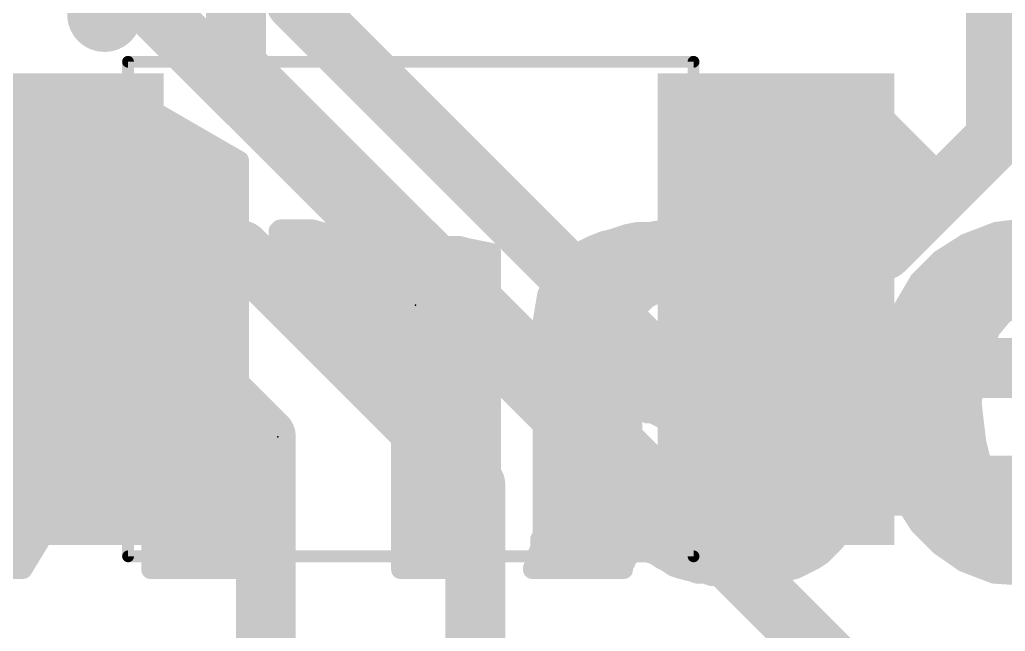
# Model space of a CAD drawing. Extents: x -25 to 82, y -13 to 16.
# Drawn here: x 8.48 to 12.663, y 4.966 to 7.563 of the extents above; entities that cross this region are included whole.
import ezdxf

# ---------------------------------------------------------------- set-up
doc = ezdxf.new("R2010")
doc.units = 0
for name, color, linetype in [('1', 12, 'CONTINUOUS'), ('16', 53, 'CONTINUOUS'), ('21', 41, 'CONTINUOUS'), ('22', 40, 'CONTINUOUS'), ('23', 53, 'CONTINUOUS'), ('24', 53, 'CONTINUOUS'), ('29', 253, 'CONTINUOUS'), ('31', 253, 'CONTINUOUS'), ('51', 53, 'CONTINUOUS')]:
    doc.layers.add(name, color=color, linetype=linetype)

# ---------------------------------------------------------------- blocks, each defined once
blk = doc.blocks.new('RECT')
blk.add_solid([(-0.5, -0.5), (0.5, -0.5), (-0.5, 0.5), (0.5, 0.5)])

msp = doc.modelspace()

# ---------------------------------------------------------------- linework, layer by layer
at = {"layer": '1', "const_width": 0.254}
for points in [[(9.652, 7.6394), (9.652, 8.548)], [(12.6238, 8.548), (12.6238, 7.0612)], [(11.0754, 5.584), (8.9662, 7.6932)], [(11.2074, 6.084), (9.652, 7.6394)], [(11.69, 7.084), (12.093, 7.084)], [(12.093, 7.084), (12.3698, 6.8072)], [(12.6238, 7.0612), (12.3698, 6.8072)], [(12.3698, 6.8072), (12.1466, 6.584)], [(8.59, 6.584), (9.418, 6.584)], [(9.418, 6.584), (10.414, 5.588)], [(12.1466, 6.584), (11.69, 6.584)], [(8.59, 6.084), (7.7336, 6.084)], [(8.59, 6.084), (9.2322, 6.084)], [(9.2322, 6.084), (9.525, 5.7912)], [(11.69, 6.084), (11.2074, 6.084)], [(11.69, 6.084), (14.974, 6.084)], [(9.525, 5.7912), (9.525, 4.7752)], [(7.874, 5.584), (8.59, 5.584)], [(10.414, 5.588), (10.414, 2.667)], [(11.69, 5.584), (11.0754, 5.584)], [(11.69, 5.584), (17.014, 5.584)]]:
    msp.add_lwpolyline(points, dxfattribs=at)
at = {"layer": '1', "const_width": 0.127}
for points in [[(9.6969, 7.6843, 1), (9.6071, 7.5945)], [(9.5885, 7.6394, 1), (9.7155, 7.6394)], [(11.69, 7.1475, 1), (11.69, 7.0205)], [(12.1379, 7.1289, 1), (12.0481, 7.0391)], [(12.093, 7.0205, 1), (12.093, 7.1475)], [(12.6687, 7.0163, 1), (12.5789, 7.1061)], [(12.5603, 7.0612, 1), (12.6873, 7.0612)], [(12.3249, 6.8521, 1), (12.4147, 6.7623)], [(12.4147, 6.7623, 1), (12.3249, 6.8521)], [(12.3249, 6.7623, 1), (12.4147, 6.8521)], [(8.59, 6.6475, 1), (8.59, 6.5205)], [(9.4629, 6.6289, 1), (9.3731, 6.5391)], [(9.418, 6.5205, 1), (9.418, 6.6475)], [(11.69, 6.6475, 1), (11.69, 6.5205)], [(12.1466, 6.5205, 1), (12.1466, 6.6475)], [(12.1017, 6.6289, 1), (12.1915, 6.5391)], [(8.59, 6.1475, 1), (8.59, 6.0205)], [(8.59, 6.0205, 1), (8.59, 6.1475)], [(9.2771, 6.1289, 1), (9.1873, 6.0391)], [(9.2322, 6.0205, 1), (9.2322, 6.1475)], [(11.2074, 6.1475, 1), (11.2074, 6.0205)], [(11.1625, 6.0391, 1), (11.2523, 6.1289)], [(11.69, 6.1475, 1), (11.69, 6.0205)], [(11.69, 6.0205, 1), (11.69, 6.1475)], [(9.5885, 5.7912, 1), (9.4615, 5.7912)], [(9.4801, 5.7463, 1), (9.5699, 5.8361)], [(8.59, 5.5205, 1), (8.59, 5.6475)], [(10.4775, 5.588, 1), (10.3505, 5.588)], [(10.3691, 5.5431, 1), (10.4589, 5.6329)], [(11.0754, 5.6475, 1), (11.0754, 5.5205)], [(11.0305, 5.5391, 1), (11.1203, 5.6289)], [(11.69, 5.6475, 1), (11.69, 5.5205)], [(11.69, 5.5205, 1), (11.69, 5.6475)]]:
    msp.add_lwpolyline(points, format="xyb", dxfattribs=at)
at = {"layer": '16', "const_width": 0.254}
for points in [[(9.398, 7.366), (9.398, 9.779)], [(12.9794, 3.7846), (9.398, 7.366)]]:
    msp.add_lwpolyline(points, dxfattribs=at)
at = {"layer": '16', "const_width": 0.127}
for points in [[(9.4429, 7.4109, 1), (9.3531, 7.3211)], [(9.3345, 7.366, 1), (9.4615, 7.366)]]:
    msp.add_lwpolyline(points, format="xyb", dxfattribs=at)
at = {"layer": '21', "const_width": 0.1581}
msp.add_lwpolyline([(8.84, 7.5049, 1), (8.84, 7.6631, 1), (8.84, 7.5049)], format="xyb", dxfattribs=at)
at = {"layer": '22', "const_width": 0.0762}
for points in [[(9.4148, 6.9662), (9.0348, 7.1862)], [(9.0348, 7.1862), (9.0348, 6.1362)], [(9.0348, 7.1628), (9.0752, 7.1628)], [(9.0348, 7.0866), (9.2068, 7.0866)], [(9.0348, 7.0104), (9.3385, 7.0104)], [(9.4148, 5.2262), (9.4148, 6.9662)], [(9.0348, 6.9342), (9.4148, 6.9342)], [(9.0348, 6.858), (9.4148, 6.858)], [(9.0348, 6.7818), (9.4148, 6.7818)], [(9.0348, 6.7056), (9.4148, 6.7056)], [(9.5848, 6.6762), (9.5748, 6.6662)], [(9.5748, 6.6662), (9.5748, 6.3062)], [(9.7248, 6.6762), (9.5848, 6.6762)], [(9.8648, 6.6362), (9.7248, 6.6762)], [(11.0548, 6.6562), (10.9948, 6.6362)], [(11.1048, 6.6662), (11.0548, 6.6562)], [(11.1548, 6.6662), (11.1048, 6.6662)], [(11.2148, 6.6762), (11.1548, 6.6662)], [(11.4348, 6.6762), (11.2148, 6.6762)], [(11.6148, 6.6462), (11.4348, 6.6762)], [(12.6248, 6.6662), (12.4948, 6.6162)], [(12.7848, 6.6862), (12.6248, 6.6662)], [(8.5448, 6.6462), (8.0848, 6.6462)], [(8.0848, 6.6462), (8.6148, 6.1262)], [(8.1019, 6.6294), (8.5609, 6.6294)], [(9.0348, 6.1362), (8.5448, 6.6462)], [(9.0348, 6.6294), (9.4148, 6.6294)], [(9.5748, 6.6294), (9.875, 6.6294)], [(9.9848, 6.5562), (9.8648, 6.6362)], [(10.1548, 6.6362), (10.1148, 6.6462)], [(10.1148, 6.6462), (10.1148, 6.3762)], [(10.1148, 6.6294), (10.1888, 6.6294)], [(10.2048, 6.6262), (10.1548, 6.6362)], [(10.2448, 6.6162), (10.2048, 6.6262)], [(10.2948, 6.6062), (10.2448, 6.6162)], [(10.9548, 6.6262), (10.9048, 6.6062)], [(10.9948, 6.6362), (10.9548, 6.6262)], [(10.9676, 6.6294), (11.6568, 6.6294)], [(11.7148, 6.6062), (11.6148, 6.6462)], [(12.4948, 6.6162), (12.3848, 6.5462)], [(12.5291, 6.6294), (13.0184, 6.6294)], [(10.3448, 6.6062), (10.2948, 6.6062)], [(10.3848, 6.5962), (10.3448, 6.6062)], [(10.4848, 6.5762), (10.3848, 6.5962)], [(10.4848, 5.2262), (10.4848, 6.5762)], [(10.8648, 6.5862), (10.8248, 6.5562)], [(10.9048, 6.6062), (10.8648, 6.5862)], [(11.7648, 6.5762), (11.7148, 6.6062)], [(11.8448, 6.5162), (11.7648, 6.5762)], [(8.1796, 6.5532), (8.6342, 6.5532)], [(9.0348, 6.5532), (9.4148, 6.5532)], [(9.5748, 6.5532), (9.9878, 6.5532)], [(10.0348, 6.5062), (9.9848, 6.5562)], [(10.1148, 6.5532), (10.4848, 6.5532)], [(10.8248, 6.5562), (10.7548, 6.4862)], [(10.8218, 6.5532), (11.7955, 6.5532)], [(12.3848, 6.5462), (12.2948, 6.4562)], [(12.3958, 6.5532), (13.1352, 6.5532)], [(10.0748, 6.4462), (10.0348, 6.5062)], [(11.8848, 6.4762), (11.8448, 6.5162)], [(8.2573, 6.477), (8.7074, 6.477)], [(9.0348, 6.477), (9.4148, 6.477)], [(9.5748, 6.477), (10.0543, 6.477)], [(10.1048, 6.3762), (10.0748, 6.4462)], [(10.1148, 6.477), (10.4848, 6.477)], [(10.7548, 6.4862), (10.7348, 6.4362)], [(10.7511, 6.477), (11.884, 6.477)], [(11.9148, 6.4362), (11.8848, 6.4762)], [(12.2948, 6.4562), (12.2248, 6.3362)], [(12.3156, 6.477), (13.1962, 6.477)], [(10.7348, 6.4362), (10.7148, 6.3962)], [(11.1448, 6.3762), (11.2048, 6.4062)], [(11.2048, 6.4062), (11.2248, 6.4062)], [(11.2248, 6.4062), (11.2448, 6.4162)], [(11.2448, 6.4162), (11.3148, 6.4162)], [(11.3148, 6.4162), (11.3348, 6.4262)], [(11.3348, 6.4262), (11.3648, 6.4162)], [(11.3648, 6.4162), (11.4148, 6.4162)], [(11.4148, 6.4162), (11.4448, 6.4062)], [(11.4448, 6.4062), (11.4648, 6.4062)], [(11.4648, 6.4062), (11.5048, 6.3862)], [(11.9448, 6.3862), (11.9148, 6.4362)], [(8.3349, 6.4008), (8.7806, 6.4008)], [(9.0348, 6.4008), (9.4148, 6.4008)], [(9.5748, 6.4008), (10.0943, 6.4008)], [(10.1148, 6.3762), (10.1048, 6.3762)], [(10.1148, 6.4008), (10.4848, 6.4008)], [(10.7148, 6.3962), (10.6948, 6.2762)], [(10.7171, 6.4008), (11.194, 6.4008)], [(11.1148, 6.3462), (11.1448, 6.3762)], [(11.4756, 6.4008), (11.936, 6.4008)], [(11.5048, 6.3862), (11.5648, 6.3262)], [(11.9648, 6.3262), (11.9448, 6.3862)], [(12.2625, 6.4008), (13.5748, 6.4008)], [(8.4126, 6.3246), (8.8538, 6.3246)], [(9.0348, 6.3246), (9.4148, 6.3246)], [(9.5748, 6.3246), (10.4848, 6.3246)], [(10.7029, 6.3246), (11.104, 6.3246)], [(11.0948, 6.3062), (11.1148, 6.3462)], [(11.5648, 6.3262), (11.5848, 6.2862)], [(11.5656, 6.3246), (11.9651, 6.3246)], [(11.9748, 6.2762), (11.9648, 6.3262)], [(12.2248, 6.3362), (12.1748, 6.2062)], [(12.2203, 6.3246), (12.6824, 6.3246)], [(12.6548, 6.3062), (12.7148, 6.3462)], [(9.5748, 6.3062), (9.5848, 6.3062)], [(9.5848, 6.3062), (9.6048, 6.3162)], [(9.6048, 6.3162), (9.7148, 6.3162)], [(9.7148, 6.3162), (9.8148, 6.3062)], [(9.8148, 6.3062), (9.8948, 6.2862)], [(9.8948, 6.2862), (9.9548, 6.2462)], [(11.0848, 6.2562), (11.0948, 6.2862)], [(11.0948, 6.2862), (11.0948, 6.3062)], [(11.5848, 6.2862), (11.5848, 6.2562)], [(12.6048, 6.2462), (12.6548, 6.3062)], [(8.4902, 6.2484), (8.927, 6.2484)], [(9.0348, 6.2484), (9.4148, 6.2484)], [(9.9515, 6.2484), (10.4848, 6.2484)], [(9.9548, 6.2462), (10.0148, 6.1862)], [(10.6948, 6.2762), (10.6948, 5.3762)], [(10.6948, 6.2484), (11.0848, 6.2484)], [(11.0848, 6.2262), (11.0848, 6.2562)], [(11.5848, 6.2562), (11.5948, 6.2362)], [(11.5887, 6.2484), (11.9788, 6.2484)], [(11.9848, 6.2062), (11.9748, 6.2762)], [(12.191, 6.2484), (12.6066, 6.2484)], [(12.5748, 6.1762), (12.6048, 6.2462)], [(11.0948, 6.1762), (11.0848, 6.2262)], [(11.5948, 6.2362), (11.5948, 6.2062)], [(11.5948, 6.2062), (11.9848, 6.2062)], [(12.1748, 6.2062), (12.1448, 6.0662)], [(8.5679, 6.1722), (9.0002, 6.1722)], [(9.0348, 6.1722), (9.4148, 6.1722)], [(10.0148, 6.1862), (10.0748, 6.0462)], [(10.0208, 6.1722), (10.4848, 6.1722)], [(10.6948, 6.1722), (11.0978, 6.1722)], [(11.1248, 6.1362), (11.0948, 6.1762)], [(12.1675, 6.1722), (12.5733, 6.1722)], [(12.5448, 6.0962), (12.5748, 6.1762)], [(8.6148, 6.1262), (8.0248, 5.2262)], [(11.1648, 6.1062), (11.1248, 6.1362)], [(8.595, 6.096), (9.4148, 6.096)], [(10.0535, 6.096), (10.4848, 6.096)], [(10.6948, 6.096), (11.1954, 6.096)], [(11.2248, 6.0862), (11.1648, 6.1062)], [(11.2948, 6.0762), (11.2248, 6.0862)], [(11.2948, 6.0762), (11.2548, 5.8662)], [(11.2548, 5.8662), (11.2948, 6.0762)], [(11.3748, 6.0662), (11.2948, 6.0762)], [(12.1512, 6.096), (12.5448, 6.096)], [(12.5248, 5.9362), (12.5448, 6.0962)], [(10.0748, 6.0462), (10.0948, 5.9562)], [(11.4648, 6.0562), (11.3748, 6.0662)], [(11.5548, 6.0362), (11.4648, 6.0562)], [(11.4748, 5.8262), (11.5548, 6.0362)], [(11.5548, 6.0362), (11.4748, 5.8262)], [(11.6348, 6.0262), (11.5548, 6.0362)], [(12.1448, 6.0662), (12.1448, 5.9262)], [(8.545, 6.0198), (9.4148, 6.0198)], [(10.0807, 6.0198), (10.4848, 6.0198)], [(10.6948, 6.0198), (11.2841, 6.0198)], [(11.2841, 6.0198), (11.5486, 6.0198)], [(11.5486, 6.0198), (11.6636, 6.0198)], [(11.7248, 6.0062), (11.6348, 6.0262)], [(11.8048, 5.9762), (11.7248, 6.0062)], [(12.1448, 6.0198), (12.5353, 6.0198)], [(8.4951, 5.9436), (9.4148, 5.9436)], [(10.0948, 5.9562), (10.0948, 5.2262)], [(10.0948, 5.9436), (10.4848, 5.9436)], [(10.6948, 5.9436), (11.2695, 5.9436)], [(11.2695, 5.9436), (11.5195, 5.9436)], [(11.5195, 5.9436), (11.8619, 5.9436)], [(11.8748, 5.9362), (11.8048, 5.9762)], [(12.1448, 5.9436), (12.5257, 5.9436)], [(11.0848, 5.7362), (11.0848, 5.9262)], [(11.0848, 5.9262), (11.1048, 5.9162)], [(11.1048, 5.9162), (11.1148, 5.9062)], [(11.1148, 5.9062), (11.1348, 5.8962)], [(11.9348, 5.8762), (11.8748, 5.9362)], [(12.5248, 5.9362), (12.1448, 5.9262)], [(12.1448, 5.9262), (12.5248, 5.9362)], [(12.1448, 5.9262), (12.1548, 5.7862)], [(12.5348, 5.8462), (12.5248, 5.9362)], [(8.4451, 5.8674), (9.4148, 5.8674)], [(8.4948, 5.2262), (8.8848, 5.8662)], [(8.8848, 5.8662), (9.0348, 5.7162)], [(10.0948, 5.8674), (10.4848, 5.8674)], [(10.6948, 5.8674), (11.0848, 5.8674)], [(11.1348, 5.8962), (11.1448, 5.8862)], [(11.1448, 5.8862), (11.1648, 5.8862)], [(11.1648, 5.8862), (11.2048, 5.8662)], [(11.2024, 5.8674), (11.255, 5.8674)], [(11.2048, 5.8662), (11.2548, 5.8662)], [(11.2548, 5.8662), (11.2748, 5.8562)], [(11.255, 5.8674), (11.4905, 5.8674)], [(11.4905, 5.8674), (11.9411, 5.8674)], [(11.9848, 5.8062), (11.9348, 5.8762)], [(12.149, 5.8674), (12.5324, 5.8674)], [(11.2748, 5.8562), (11.3148, 5.8562)], [(11.3148, 5.8562), (11.3448, 5.8462)], [(11.3448, 5.8462), (11.3848, 5.8462)], [(11.3848, 5.8462), (11.4148, 5.8362)], [(11.4148, 5.8362), (11.4348, 5.8362)], [(11.4348, 5.8362), (11.4548, 5.8262)], [(11.4548, 5.8262), (11.4748, 5.8262)], [(11.4748, 5.8262), (11.5748, 5.7762)], [(12.5448, 5.7662), (12.5348, 5.8462)], [(8.3952, 5.7912), (8.8391, 5.7912)], [(8.9598, 5.7912), (9.4148, 5.7912)], [(10.0948, 5.7912), (10.4848, 5.7912)], [(10.6948, 5.7912), (11.0848, 5.7912)], [(11.5448, 5.7912), (11.9898, 5.7912)], [(11.5748, 5.7762), (11.6148, 5.7362)], [(12.0148, 5.7162), (11.9848, 5.8062)], [(12.1544, 5.7912), (12.5417, 5.7912)], [(12.1548, 5.7862), (12.1748, 5.6462)], [(11.0948, 5.7162), (11.0848, 5.7362)], [(11.6148, 5.7362), (11.6348, 5.6962)], [(12.5648, 5.6862), (12.5448, 5.7662)], [(8.3452, 5.715), (8.7927, 5.715)], [(9.0348, 5.7162), (9.0348, 5.2262)], [(9.0348, 5.715), (9.4148, 5.715)], [(10.0948, 5.715), (10.4848, 5.715)], [(10.6948, 5.715), (11.0948, 5.715)], [(11.0948, 5.6862), (11.0948, 5.7162)], [(11.6254, 5.715), (12.0149, 5.715)], [(11.6348, 5.6962), (11.6348, 5.6562)], [(12.0248, 5.6062), (12.0148, 5.7162)], [(12.165, 5.715), (12.5576, 5.715)], [(11.1048, 5.6662), (11.0948, 5.6862)], [(11.1048, 5.6362), (11.1048, 5.6662)], [(11.6348, 5.6562), (11.6448, 5.6262)], [(12.2248, 5.5262), (12.5648, 5.6862)], [(12.5648, 5.6862), (12.2248, 5.5262)], [(12.6448, 5.5662), (12.5648, 5.6862)], [(8.2953, 5.6388), (8.7462, 5.6388)], [(9.0348, 5.6388), (9.4148, 5.6388)], [(10.0948, 5.6388), (10.4848, 5.6388)], [(10.6948, 5.6388), (11.1048, 5.6388)], [(11.1148, 5.6062), (11.1048, 5.6362)], [(11.6448, 5.6262), (11.6348, 5.6062)], [(11.6406, 5.6388), (12.0218, 5.6388)], [(12.1748, 5.6462), (12.2248, 5.5262)], [(12.1779, 5.6388), (12.4641, 5.6388)], [(12.4641, 5.6388), (12.5964, 5.6388)], [(11.1348, 5.5862), (11.1148, 5.6062)], [(11.1448, 5.5562), (11.1348, 5.5862)], [(11.6348, 5.5862), (11.6248, 5.5562)], [(11.6348, 5.6062), (11.6348, 5.5862)], [(12.0248, 5.5562), (12.0248, 5.6062)], [(8.2453, 5.5626), (8.6998, 5.5626)], [(9.0348, 5.5626), (9.4148, 5.5626)], [(10.0948, 5.5626), (10.4848, 5.5626)], [(10.6948, 5.5626), (11.1427, 5.5626)], [(11.1948, 5.5062), (11.1448, 5.5562)], [(11.6148, 5.5262), (11.5848, 5.4962)], [(11.6248, 5.5462), (11.6148, 5.5262)], [(11.6248, 5.5562), (11.6248, 5.5462)], [(11.6269, 5.5626), (12.0248, 5.5626)], [(12.0148, 5.5062), (12.0248, 5.5562)], [(12.2096, 5.5626), (12.3022, 5.5626)], [(12.2248, 5.5262), (12.2948, 5.4162)], [(12.3022, 5.5626), (12.6502, 5.5626)], [(12.7048, 5.5262), (12.6448, 5.5662)], [(8.1954, 5.4864), (8.6534, 5.4864)], [(9.0348, 5.4864), (9.4148, 5.4864)], [(10.0948, 5.4864), (10.4848, 5.4864)], [(10.6948, 5.4864), (11.2245, 5.4864)], [(11.2248, 5.4862), (11.1948, 5.5062)], [(11.3448, 5.4562), (11.2248, 5.4862)], [(11.5648, 5.4862), (11.5548, 5.4762)], [(11.5848, 5.4962), (11.5648, 5.4862)], [(11.5652, 5.4864), (12.0099, 5.4864)], [(11.9948, 5.4262), (12.0148, 5.5062)], [(12.2501, 5.4864), (12.863, 5.4864)], [(11.4948, 5.4562), (11.3448, 5.4562)], [(11.5148, 5.4662), (11.4948, 5.4562)], [(11.5348, 5.4662), (11.5148, 5.4662)], [(11.5548, 5.4762), (11.5348, 5.4662)], [(8.1454, 5.4102), (8.6069, 5.4102)], [(9.0348, 5.4102), (9.4148, 5.4102)], [(10.0948, 5.4102), (10.4848, 5.4102)], [(10.6948, 5.4102), (11.9868, 5.4102)], [(11.9748, 5.3862), (11.9948, 5.4262)], [(12.2948, 5.4162), (12.3848, 5.3262)], [(12.3008, 5.4102), (13.5748, 5.4102)], [(10.6948, 5.3762), (10.6848, 5.3562)], [(11.0748, 5.3462), (11.0748, 5.3662)], [(11.0748, 5.3662), (11.0948, 5.3462)], [(11.9448, 5.3462), (11.9748, 5.3862)], [(8.0955, 5.334), (8.5605, 5.334)], [(9.0348, 5.334), (9.4148, 5.334)], [(10.0948, 5.334), (10.4848, 5.334)], [(10.6848, 5.3162), (10.6748, 5.2962)], [(10.6848, 5.3562), (10.6848, 5.3162)], [(10.6848, 5.334), (11.0648, 5.334)], [(11.0648, 5.3362), (11.0748, 5.3462)], [(11.0648, 5.2762), (11.0648, 5.3362)], [(11.0948, 5.3462), (11.1148, 5.3162)], [(11.1029, 5.334), (11.9326, 5.334)], [(11.1148, 5.3162), (11.1448, 5.2962)], [(11.8848, 5.2862), (11.9448, 5.3462)], [(12.377, 5.334), (13.1226, 5.334)], [(12.3848, 5.3262), (12.4848, 5.2562)], [(10.6748, 5.2862), (10.6648, 5.2662)], [(10.6748, 5.2962), (10.6748, 5.2862)], [(11.0548, 5.2662), (11.0648, 5.2762)], [(11.1448, 5.2962), (11.1748, 5.2862)], [(11.1748, 5.2862), (11.2048, 5.2662)], [(11.8548, 5.2662), (11.8848, 5.2862)], [(8.0455, 5.2578), (8.5141, 5.2578)], [(9.0348, 5.2578), (9.4148, 5.2578)], [(10.0948, 5.2578), (10.4848, 5.2578)], [(10.6648, 5.2562), (10.6548, 5.2362)], [(10.6548, 5.2362), (10.6548, 5.2262)], [(10.6648, 5.2662), (10.6648, 5.2562)], [(10.6648, 5.2578), (11.0548, 5.2578)], [(11.0448, 5.2462), (11.0548, 5.2562)], [(11.0448, 5.2262), (11.0448, 5.2462)], [(11.0548, 5.2562), (11.0548, 5.2662)], [(11.2048, 5.2662), (11.2248, 5.2562)], [(11.2216, 5.2578), (11.838, 5.2578)], [(11.2248, 5.2562), (11.2548, 5.2362)], [(11.2548, 5.2362), (11.2848, 5.2262)], [(11.7748, 5.2262), (11.8548, 5.2662)], [(12.4825, 5.2578), (13.0241, 5.2578)], [(12.4848, 5.2562), (12.6148, 5.2062)], [(8.0248, 5.2262), (8.4948, 5.2262)], [(9.0348, 5.2262), (9.4148, 5.2262)], [(10.0948, 5.2262), (10.4848, 5.2262)], [(10.6548, 5.2262), (11.0448, 5.2262)], [(11.2848, 5.2262), (11.3248, 5.2162)], [(11.3248, 5.2162), (11.3548, 5.2062)], [(11.3548, 5.2062), (11.3848, 5.2062)], [(11.3848, 5.2062), (11.4148, 5.1962)], [(11.4148, 5.1962), (11.4848, 5.1962)], [(11.4848, 5.1962), (11.5148, 5.1862)], [(11.5948, 5.1862), (11.6448, 5.1962)], [(11.6448, 5.1962), (11.6948, 5.1962)], [(11.6948, 5.1962), (11.7348, 5.2162)], [(11.7348, 5.2162), (11.7748, 5.2262)], [(12.6148, 5.2062), (12.7648, 5.1962)], [(11.5148, 5.1862), (11.5948, 5.1862)]]:
    msp.add_lwpolyline(points, dxfattribs=at)
at = {"layer": '22', "const_width": 0.0381}
for points in [[(9.0443, 7.2027, 1), (9.0253, 7.1697)], [(9.0348, 7.1819, 1), (9.0348, 7.1438)], [(9.0539, 7.1862, 1), (9.0158, 7.1862)], [(9.0752, 7.1438, 1), (9.0752, 7.1819)], [(9.0348, 7.1057, 1), (9.0348, 7.0676)], [(9.2068, 7.0676, 1), (9.2068, 7.1057)], [(9.0348, 7.0295, 1), (9.0348, 6.9914)], [(9.3385, 6.9914, 1), (9.3385, 7.0295)], [(9.4338, 6.9662, 1), (9.3957, 6.9662)], [(9.4053, 6.9497, 1), (9.4243, 6.9827)], [(9.0348, 6.9533, 1), (9.0348, 6.9152)], [(9.4148, 6.9152, 1), (9.4148, 6.9533)], [(9.0348, 6.8771, 1), (9.0348, 6.839)], [(9.4148, 6.839, 1), (9.4148, 6.8771)], [(9.0348, 6.8009, 1), (9.0348, 6.7628)], [(9.4148, 6.7628, 1), (9.4148, 6.8009)], [(9.0348, 6.7247, 1), (9.0348, 6.6866)], [(9.4148, 6.6866, 1), (9.4148, 6.7247)], [(9.5938, 6.6662, 1), (9.5557, 6.6662)], [(9.5613, 6.6797, 1), (9.5883, 6.6527)], [(9.5848, 6.6953, 1), (9.5848, 6.6572)], [(9.5983, 6.6627, 1), (9.5713, 6.6897)], [(9.73, 6.6945, 1), (9.7196, 6.6579)], [(9.7248, 6.6572, 1), (9.7248, 6.6953)], [(11.0511, 6.6749, 1), (11.0585, 6.6375)], [(11.0608, 6.6381, 1), (11.0488, 6.6743)], [(11.1048, 6.6852, 1), (11.1048, 6.6471)], [(11.1085, 6.6475, 1), (11.1011, 6.6849)], [(11.1517, 6.685, 1), (11.1579, 6.6474)], [(11.1548, 6.6471, 1), (11.1548, 6.6852)], [(11.2148, 6.6953, 1), (11.2148, 6.6572)], [(11.2179, 6.6574, 1), (11.2117, 6.695)], [(11.4379, 6.695, 1), (11.4317, 6.6574)], [(11.4348, 6.6572, 1), (11.4348, 6.6953)], [(12.6224, 6.6851, 1), (12.6272, 6.6473)], [(12.6316, 6.6484, 1), (12.618, 6.684)], [(8.5585, 6.6594, 1), (8.5311, 6.633)], [(8.5448, 6.6272, 1), (8.5448, 6.6653)], [(8.5609, 6.6104, 1), (8.5609, 6.6485)], [(9.0348, 6.6485, 1), (9.0348, 6.6104)], [(9.4148, 6.6104, 1), (9.4148, 6.6485)], [(9.5748, 6.6485, 1), (9.5748, 6.6104)], [(9.8754, 6.6521, 1), (9.8542, 6.6203)], [(9.8596, 6.6179, 1), (9.87, 6.6545)], [(9.875, 6.6104, 1), (9.875, 6.6485)], [(10.1194, 6.6647, 1), (10.1102, 6.6277)], [(10.1148, 6.6485, 1), (10.1148, 6.6104)], [(10.1339, 6.6462, 1), (10.0958, 6.6462)], [(10.1585, 6.6549, 1), (10.1511, 6.6175)], [(10.1502, 6.6177, 1), (10.1594, 6.6547)], [(10.2094, 6.6447, 1), (10.2002, 6.6077)], [(10.1888, 6.6104, 1), (10.1888, 6.6485)], [(10.2011, 6.6075, 1), (10.2085, 6.6449)], [(10.2485, 6.6349, 1), (10.2411, 6.5975)], [(10.2402, 6.5977, 1), (10.2494, 6.6347)], [(10.9502, 6.6447, 1), (10.9594, 6.6077)], [(10.9619, 6.6085, 1), (10.9477, 6.6439)], [(10.9676, 6.6485, 1), (10.9676, 6.6104)], [(10.9888, 6.6543, 1), (11.0008, 6.6181)], [(10.9994, 6.6177, 1), (10.9902, 6.6547)], [(11.6219, 6.6639, 1), (11.6077, 6.6285)], [(11.6117, 6.6274, 1), (11.6179, 6.665)], [(11.6568, 6.6104, 1), (11.6568, 6.6485)], [(12.488, 6.634, 1), (12.5016, 6.5984)], [(12.505, 6.6001, 1), (12.4846, 6.6323)], [(12.5291, 6.6485, 1), (12.5291, 6.6104)], [(10.2948, 6.6253, 1), (10.2948, 6.5872)], [(10.2911, 6.5875, 1), (10.2985, 6.6249)], [(10.3494, 6.6247, 1), (10.3402, 6.5877)], [(10.3448, 6.5872, 1), (10.3448, 6.6253)], [(10.3885, 6.6149, 1), (10.3811, 6.5775)], [(10.3802, 6.5777, 1), (10.3894, 6.6147)], [(10.5038, 6.5762, 1), (10.4657, 6.5762)], [(10.4811, 6.5575, 1), (10.4885, 6.5949)], [(10.8563, 6.6032, 1), (10.8733, 6.5692)], [(10.8762, 6.571, 1), (10.8534, 6.6014)], [(10.8977, 6.6239, 1), (10.9119, 6.5885)], [(10.9133, 6.5892, 1), (10.8963, 6.6232)], [(11.7246, 6.6225, 1), (11.705, 6.5899)], [(11.7077, 6.5885, 1), (11.7219, 6.6239)], [(11.7762, 6.5914, 1), (11.7534, 6.561)], [(11.755, 6.5599, 1), (11.7746, 6.5925)], [(8.6342, 6.5342, 1), (8.6342, 6.5723)], [(9.0348, 6.5723, 1), (9.0348, 6.5342)], [(9.4148, 6.5342, 1), (9.4148, 6.5723)], [(9.5748, 6.5723, 1), (9.5748, 6.5342)], [(9.9983, 6.5697, 1), (9.9713, 6.5427)], [(9.9742, 6.5403, 1), (9.9954, 6.5721)], [(9.9878, 6.5342, 1), (9.9878, 6.5723)], [(10.1148, 6.5723, 1), (10.1148, 6.5342)], [(10.4848, 6.5342, 1), (10.4848, 6.5723)], [(10.8218, 6.5723, 1), (10.8218, 6.5342)], [(10.8134, 6.5714, 1), (10.8362, 6.541)], [(10.8383, 6.5427, 1), (10.8113, 6.5697)], [(11.7955, 6.5342, 1), (11.7955, 6.5723)], [(12.3746, 6.5623, 1), (12.395, 6.5301)], [(12.3983, 6.5327, 1), (12.3713, 6.5597)], [(12.3958, 6.5723, 1), (12.3958, 6.5342)], [(10.0507, 6.5168, 1), (10.0189, 6.4956)], [(10.0213, 6.4927, 1), (10.0483, 6.5197)], [(11.8583, 6.5297, 1), (11.8313, 6.5027)], [(11.8334, 6.501, 1), (11.8562, 6.5314)], [(8.7074, 6.458, 1), (8.7074, 6.4961)], [(9.0348, 6.4961, 1), (9.0348, 6.458)], [(9.4148, 6.458, 1), (9.4148, 6.4961)], [(9.5748, 6.4961, 1), (9.5748, 6.458)], [(10.0543, 6.458, 1), (10.0543, 6.4961)], [(10.0923, 6.4537, 1), (10.0573, 6.4387)], [(10.1148, 6.4961, 1), (10.1148, 6.458)], [(10.4848, 6.458, 1), (10.4848, 6.4961)], [(10.7511, 6.4961, 1), (10.7511, 6.458)], [(10.7413, 6.4997, 1), (10.7683, 6.4727)], [(10.7725, 6.4791, 1), (10.7371, 6.4933)], [(11.9, 6.4876, 1), (11.8696, 6.4648)], [(11.8713, 6.4627, 1), (11.8983, 6.4897)], [(11.884, 6.458, 1), (11.884, 6.4961)], [(12.2813, 6.4697, 1), (12.3083, 6.4427)], [(12.3113, 6.4466, 1), (12.2783, 6.4658)], [(12.3156, 6.4961, 1), (12.3156, 6.458)], [(10.0589, 6.4356, 1), (10.0907, 6.4568)], [(10.7171, 6.4433, 1), (10.7525, 6.4291)], [(10.7518, 6.4277, 1), (10.7178, 6.4447)], [(11.2048, 6.4253, 1), (11.2048, 6.3872)], [(11.2133, 6.3892, 1), (11.1963, 6.4232)], [(11.2163, 6.4232, 1), (11.2333, 6.3892)], [(11.2248, 6.3872, 1), (11.2248, 6.4253)], [(11.2448, 6.4352, 1), (11.2448, 6.3971)], [(11.2533, 6.3992, 1), (11.2363, 6.4332)], [(11.3063, 6.4332, 1), (11.3233, 6.3992)], [(11.3148, 6.3971, 1), (11.3148, 6.4352)], [(11.3408, 6.4443, 1), (11.3288, 6.4081)], [(11.3433, 6.4092, 1), (11.3263, 6.4432)], [(11.3648, 6.4352, 1), (11.3648, 6.3971)], [(11.3588, 6.3981, 1), (11.3708, 6.4343)], [(11.4208, 6.4343, 1), (11.4088, 6.3981)], [(11.4148, 6.3971, 1), (11.4148, 6.4352)], [(11.4448, 6.4253, 1), (11.4448, 6.3872)], [(11.4388, 6.3881, 1), (11.4508, 6.4243)], [(11.4733, 6.4232, 1), (11.4563, 6.3892)], [(11.4648, 6.3872, 1), (11.4648, 6.4253)], [(11.9311, 6.446, 1), (11.8985, 6.4264)], [(11.8996, 6.4248, 1), (11.93, 6.4476)], [(8.7806, 6.3818, 1), (8.7806, 6.4199)], [(9.0348, 6.4199, 1), (9.0348, 6.3818)], [(9.4148, 6.3818, 1), (9.4148, 6.4199)], [(9.5748, 6.4199, 1), (9.5748, 6.3818)], [(10.1048, 6.3952, 1), (10.1048, 6.3571)], [(10.0873, 6.3687, 1), (10.1223, 6.3837)], [(10.0943, 6.3818, 1), (10.0943, 6.4199)], [(10.1148, 6.4199, 1), (10.1148, 6.3818)], [(10.1148, 6.3571, 1), (10.1148, 6.3952)], [(10.4848, 6.3818, 1), (10.4848, 6.4199)], [(10.6978, 6.4047, 1), (10.7318, 6.3877)], [(10.7336, 6.3931, 1), (10.696, 6.3993)], [(10.7171, 6.4199, 1), (10.7171, 6.3818)], [(11.1363, 6.3932, 1), (11.1533, 6.3592)], [(11.1583, 6.3627, 1), (11.1313, 6.3897)], [(11.194, 6.3818, 1), (11.194, 6.4199)], [(11.4756, 6.4199, 1), (11.4756, 6.3818)], [(11.5183, 6.3997, 1), (11.4913, 6.3727)], [(11.4963, 6.3692, 1), (11.5133, 6.4032)], [(11.9629, 6.3922, 1), (11.9267, 6.3802)], [(11.9285, 6.3764, 1), (11.9611, 6.396)], [(11.936, 6.3818, 1), (11.936, 6.4199)], [(12.2625, 6.4199, 1), (12.2625, 6.3818)], [(8.8538, 6.3056, 1), (8.8538, 6.3437)], [(9.0348, 6.3437, 1), (9.0348, 6.3056)], [(9.4148, 6.3056, 1), (9.4148, 6.3437)], [(9.5748, 6.3437, 1), (9.5748, 6.3056)], [(10.0958, 6.3762, 1), (10.1339, 6.3762)], [(10.4848, 6.3056, 1), (10.4848, 6.3437)], [(10.7029, 6.3437, 1), (10.7029, 6.3056)], [(11.1013, 6.3597, 1), (11.1283, 6.3327)], [(11.1318, 6.3377, 1), (11.0978, 6.3547)], [(11.104, 6.3056, 1), (11.104, 6.3437)], [(11.5818, 6.3347, 1), (11.5478, 6.3177)], [(11.5656, 6.3437, 1), (11.5656, 6.3056)], [(11.5513, 6.3127, 1), (11.5783, 6.3397)], [(11.9835, 6.3299, 1), (11.9461, 6.3225)], [(11.9651, 6.3056, 1), (11.9651, 6.3437)], [(12.2203, 6.3437, 1), (12.2203, 6.3056)], [(12.2083, 6.3458, 1), (12.2413, 6.3266)], [(12.2426, 6.3294, 1), (12.207, 6.343)], [(9.5557, 6.3062, 1), (9.5938, 6.3062)], [(9.5748, 6.3253, 1), (9.5748, 6.2872)], [(9.5763, 6.3232, 1), (9.5933, 6.2892)], [(9.5848, 6.2872, 1), (9.5848, 6.3253)], [(9.6048, 6.3353, 1), (9.6048, 6.2972)], [(9.6133, 6.2992, 1), (9.5963, 6.3332)], [(9.7167, 6.3352, 1), (9.7129, 6.2972)], [(9.7148, 6.2972, 1), (9.7148, 6.3353)], [(9.8194, 6.3247, 1), (9.8102, 6.2877)], [(9.8129, 6.2872, 1), (9.8167, 6.3252)], [(9.9054, 6.3021, 1), (9.8842, 6.2703)], [(9.8902, 6.2677, 1), (9.8994, 6.3047)], [(11.1139, 6.3062, 1), (11.0758, 6.3062)], [(11.0778, 6.3147, 1), (11.1118, 6.2977)], [(11.1129, 6.2802, 1), (11.0767, 6.2922)], [(11.6039, 6.2862, 1), (11.5658, 6.2862)], [(11.9467, 6.3202, 1), (11.9829, 6.3322)], [(12.6442, 6.3221, 1), (12.6654, 6.2903)], [(12.6694, 6.294, 1), (12.6402, 6.3184)], [(8.4902, 6.2675, 1), (8.4902, 6.2294)], [(8.927, 6.2294, 1), (8.927, 6.2675)], [(9.0348, 6.2675, 1), (9.0348, 6.2294)], [(9.4148, 6.2294, 1), (9.4148, 6.2675)], [(9.9515, 6.2675, 1), (9.9515, 6.2294)], [(9.9683, 6.2597, 1), (9.9413, 6.2327)], [(9.9442, 6.2303, 1), (9.9654, 6.2621)], [(10.4848, 6.2294, 1), (10.4848, 6.2675)], [(10.676, 6.2793, 1), (10.7136, 6.2731)], [(10.6948, 6.2675, 1), (10.6948, 6.2294)], [(10.7139, 6.2762, 1), (10.6758, 6.2762)], [(11.1039, 6.2562, 1), (11.0658, 6.2562)], [(11.0667, 6.2622, 1), (11.1029, 6.2502)], [(11.0758, 6.2862, 1), (11.1139, 6.2862)], [(11.0848, 6.2294, 1), (11.0848, 6.2675)], [(11.6018, 6.2647, 1), (11.5678, 6.2477)], [(11.5658, 6.2562, 1), (11.6039, 6.2562)], [(11.5678, 6.2777, 1), (11.6018, 6.2947)], [(11.5887, 6.2675, 1), (11.5887, 6.2294)], [(11.9937, 6.2789, 1), (11.9559, 6.2735)], [(11.9561, 6.2725, 1), (11.9935, 6.2799)], [(11.9788, 6.2294, 1), (11.9788, 6.2675)], [(12.191, 6.2675, 1), (12.191, 6.2294)], [(12.5902, 6.2584, 1), (12.6194, 6.234)], [(12.6223, 6.2387, 1), (12.5873, 6.2537)], [(12.6066, 6.2294, 1), (12.6066, 6.2675)], [(11.1035, 6.2299, 1), (11.0661, 6.2225)], [(11.0658, 6.2262, 1), (11.1039, 6.2262)], [(11.6139, 6.2362, 1), (11.5758, 6.2362)], [(11.5948, 6.2252, 1), (11.5948, 6.1871)], [(11.5778, 6.2277, 1), (11.6118, 6.2447)], [(11.9848, 6.1871, 1), (11.9848, 6.2252)], [(12.1934, 6.2022, 1), (12.1562, 6.2102)], [(8.5679, 6.1913, 1), (8.5679, 6.1532)], [(9.0002, 6.1532, 1), (9.0002, 6.1913)], [(9.0348, 6.1913, 1), (9.0348, 6.1532)], [(9.4148, 6.1532, 1), (9.4148, 6.1913)], [(10.0323, 6.1937, 1), (9.9973, 6.1787)], [(10.0013, 6.1727, 1), (10.0283, 6.1997)], [(10.0208, 6.1913, 1), (10.0208, 6.1532)], [(10.4848, 6.1532, 1), (10.4848, 6.1913)], [(10.6948, 6.1913, 1), (10.6948, 6.1532)], [(11.11, 6.1876, 1), (11.0796, 6.1648)], [(11.0761, 6.1725, 1), (11.1135, 6.1799)], [(11.0978, 6.1532, 1), (11.0978, 6.1913)], [(11.5758, 6.2062, 1), (11.6139, 6.2062)], [(11.9659, 6.2035, 1), (12.0037, 6.2089)], [(12.1675, 6.1913, 1), (12.1675, 6.1532)], [(12.157, 6.213, 1), (12.1926, 6.1994)], [(12.5573, 6.1837, 1), (12.5923, 6.1687)], [(12.5926, 6.1695, 1), (12.557, 6.1829)], [(12.5733, 6.1532, 1), (12.5733, 6.1913)], [(8.6307, 6.1158, 1), (8.5989, 6.1366)], [(8.6015, 6.1126, 1), (8.6281, 6.1398)], [(9.0158, 6.1362, 1), (9.0539, 6.1362)], [(9.0211, 6.123, 1), (9.0485, 6.1494)], [(11.1362, 6.1514, 1), (11.1134, 6.121)], [(11.1096, 6.1248, 1), (11.14, 6.1476)], [(8.595, 6.1151, 1), (8.595, 6.077)], [(9.4148, 6.077, 1), (9.4148, 6.1151)], [(10.0535, 6.1151, 1), (10.0535, 6.077)], [(10.4848, 6.077, 1), (10.4848, 6.1151)], [(10.6948, 6.1151, 1), (10.6948, 6.077)], [(11.1708, 6.1243, 1), (11.1588, 6.0881)], [(11.1534, 6.091, 1), (11.1762, 6.1214)], [(11.1954, 6.077, 1), (11.1954, 6.1151)], [(11.2275, 6.1051, 1), (11.2221, 6.0673)], [(11.2188, 6.0681, 1), (11.2308, 6.1043)], [(11.2972, 6.0951, 1), (11.2924, 6.0573)], [(11.3135, 6.0726, 1), (11.2761, 6.0798)], [(11.3135, 6.0726, 1), (11.2761, 6.0798)], [(11.2921, 6.0573, 1), (11.2975, 6.0951)], [(12.1512, 6.1151, 1), (12.1512, 6.077)], [(12.527, 6.1029, 1), (12.5626, 6.0895)], [(12.5637, 6.0938, 1), (12.5259, 6.0986)], [(12.5448, 6.077, 1), (12.5448, 6.1151)], [(10.0934, 6.0503, 1), (10.0562, 6.0421)], [(10.0573, 6.0387, 1), (10.0923, 6.0537)], [(11.3769, 6.0851, 1), (11.3727, 6.0473)], [(11.3724, 6.0473, 1), (11.3772, 6.0851)], [(11.4689, 6.0748, 1), (11.4607, 6.0376)], [(11.4627, 6.0373, 1), (11.4669, 6.0751)], [(11.5572, 6.0551, 1), (11.5524, 6.0173)], [(11.5726, 6.0294, 1), (11.537, 6.043)], [(11.5726, 6.0294, 1), (11.537, 6.043)], [(11.5507, 6.0176, 1), (11.5589, 6.0548)], [(12.1639, 6.0662, 1), (12.1258, 6.0662)], [(12.1262, 6.0702, 1), (12.1634, 6.0622)], [(8.545, 6.0389, 1), (8.545, 6.0008)], [(9.4148, 6.0008, 1), (9.4148, 6.0389)], [(10.0807, 6.0389, 1), (10.0807, 6.0008)], [(10.4848, 6.0008, 1), (10.4848, 6.0389)], [(10.6948, 6.0389, 1), (10.6948, 6.0008)], [(11.2841, 6.0389, 1), (11.2841, 6.0008)], [(11.2841, 6.0008, 1), (11.2841, 6.0389)], [(11.5486, 6.0389, 1), (11.5486, 6.0008)], [(11.5486, 6.0008, 1), (11.5486, 6.0389)], [(11.6389, 6.0448, 1), (11.6307, 6.0076)], [(11.6324, 6.0073, 1), (11.6372, 6.0451)], [(11.6636, 6.0008, 1), (11.6636, 6.0389)], [(11.7315, 6.024, 1), (11.7181, 5.9884)], [(11.7207, 5.9876, 1), (11.7289, 6.0248)], [(12.1448, 6.0389, 1), (12.1448, 6.0008)], [(12.5353, 6.0008, 1), (12.5353, 6.0389)], [(8.4951, 5.9627, 1), (8.4951, 5.9245)], [(9.4148, 5.9245, 1), (9.4148, 5.9627)], [(10.0948, 5.9627, 1), (10.0948, 5.9245)], [(10.1139, 5.9562, 1), (10.0758, 5.9562)], [(10.4848, 5.9245, 1), (10.4848, 5.9627)], [(10.6948, 5.9627, 1), (10.6948, 5.9245)], [(11.2695, 5.9627, 1), (11.2695, 5.9245)], [(11.2695, 5.9245, 1), (11.2695, 5.9627)], [(11.5195, 5.9627, 1), (11.5195, 5.9245)], [(11.5195, 5.9245, 1), (11.5195, 5.9627)], [(11.8143, 5.9927, 1), (11.7953, 5.9597)], [(11.7981, 5.9584, 1), (11.8115, 5.994)], [(11.8619, 5.9245, 1), (11.8619, 5.9627)], [(12.1448, 5.9627, 1), (12.1448, 5.9245)], [(12.5257, 5.9245, 1), (12.5257, 5.9627)], [(10.0762, 5.9521, 1), (10.1134, 5.9603)], [(11.1039, 5.9262, 1), (11.0658, 5.9262)], [(11.0933, 5.9432, 1), (11.0763, 5.9092)], [(11.1183, 5.9297, 1), (11.0913, 5.9027)], [(11.1233, 5.9232, 1), (11.1063, 5.8892)], [(11.0963, 5.8992, 1), (11.1133, 5.9332)], [(11.8883, 5.9497, 1), (11.8613, 5.9227)], [(11.8653, 5.9197, 1), (11.8843, 5.9527)], [(12.1638, 5.9276, 1), (12.1258, 5.9248)], [(12.1443, 5.9452, 1), (12.1453, 5.9072)], [(12.1443, 5.9452, 1), (12.1453, 5.9072)], [(12.1258, 5.9262, 1), (12.1639, 5.9262)], [(12.5437, 5.9383, 1), (12.5059, 5.9341)], [(12.5059, 5.9386, 1), (12.5437, 5.9338)], [(12.5253, 5.9172, 1), (12.5243, 5.9552)], [(12.5253, 5.9172, 1), (12.5243, 5.9552)], [(8.8983, 5.8797, 1), (8.8713, 5.8527)], [(8.9011, 5.8563, 1), (8.8685, 5.8761)], [(9.4148, 5.8483, 1), (9.4148, 5.8864)], [(10.0948, 5.8864, 1), (10.0948, 5.8483)], [(10.4848, 5.8483, 1), (10.4848, 5.8864)], [(10.6948, 5.8864, 1), (10.6948, 5.8483)], [(11.0848, 5.8483, 1), (11.0848, 5.8864)], [(11.1013, 5.8927, 1), (11.1283, 5.9197)], [(11.1483, 5.9097, 1), (11.1213, 5.8827)], [(11.1448, 5.9053, 1), (11.1448, 5.8672)], [(11.1263, 5.8792, 1), (11.1433, 5.9132)], [(11.1313, 5.8727, 1), (11.1583, 5.8997)], [(11.1733, 5.9032, 1), (11.1563, 5.8692)], [(11.1648, 5.8672, 1), (11.1648, 5.9053)], [(11.2024, 5.8864, 1), (11.2024, 5.8483)], [(11.2048, 5.8853, 1), (11.2048, 5.8472)], [(11.1963, 5.8492, 1), (11.2133, 5.8832)], [(11.2633, 5.8832, 1), (11.2463, 5.8492)], [(11.255, 5.8864, 1), (11.255, 5.8483)], [(11.2548, 5.8472, 1), (11.2548, 5.8853)], [(11.255, 5.8483, 1), (11.255, 5.8864)], [(11.4905, 5.8864, 1), (11.4905, 5.8483)], [(11.4905, 5.8483, 1), (11.4905, 5.8864)], [(11.9503, 5.8873, 1), (11.9193, 5.8651)], [(11.9213, 5.8627, 1), (11.9483, 5.8897)], [(11.9411, 5.8483, 1), (11.9411, 5.8864)], [(12.149, 5.8864, 1), (12.149, 5.8483)], [(12.5324, 5.8483, 1), (12.5324, 5.8864)], [(11.2361, 5.8698, 1), (11.2735, 5.8626)], [(11.2361, 5.8698, 1), (11.2735, 5.8626)], [(11.2748, 5.8753, 1), (11.2748, 5.8372)], [(11.2663, 5.8392, 1), (11.2833, 5.8732)], [(11.3208, 5.8743, 1), (11.3088, 5.8381)], [(11.3148, 5.8372, 1), (11.3148, 5.8753)], [(11.3448, 5.8653, 1), (11.3448, 5.8272)], [(11.3388, 5.8281, 1), (11.3508, 5.8643)], [(11.3908, 5.8643, 1), (11.3788, 5.8281)], [(11.3848, 5.8272, 1), (11.3848, 5.8653)], [(11.4148, 5.8553, 1), (11.4148, 5.8172)], [(11.4088, 5.8181, 1), (11.4208, 5.8543)], [(11.4433, 5.8532, 1), (11.4263, 5.8192)], [(11.4348, 5.8172, 1), (11.4348, 5.8553)], [(11.4548, 5.8453, 1), (11.4548, 5.8072)], [(11.4463, 5.8092, 1), (11.4633, 5.8432)], [(11.4833, 5.8432, 1), (11.4663, 5.8092)], [(11.4748, 5.8072, 1), (11.4748, 5.8453)], [(12.5537, 5.8486, 1), (12.5159, 5.8438)], [(12.5159, 5.8441, 1), (12.5537, 5.8483)], [(8.8391, 5.7721, 1), (8.8391, 5.8102)], [(8.9598, 5.8102, 1), (8.9598, 5.7721)], [(9.4148, 5.7721, 1), (9.4148, 5.8102)], [(10.0948, 5.8102, 1), (10.0948, 5.7721)], [(10.4848, 5.7721, 1), (10.4848, 5.8102)], [(10.6948, 5.8102, 1), (10.6948, 5.7721)], [(11.0848, 5.7721, 1), (11.0848, 5.8102)], [(11.457, 5.833, 1), (11.4926, 5.8194)], [(11.457, 5.833, 1), (11.4926, 5.8194)], [(11.5448, 5.8102, 1), (11.5448, 5.7721)], [(11.5883, 5.7897, 1), (11.5613, 5.7627)], [(12.0029, 5.8122, 1), (11.9667, 5.8002)], [(11.9693, 5.7951, 1), (12.0003, 5.8173)], [(11.9898, 5.7721, 1), (11.9898, 5.8102)], [(12.1544, 5.8102, 1), (12.1544, 5.7721)], [(12.1737, 5.7889, 1), (12.1359, 5.7835)], [(12.5417, 5.7721, 1), (12.5417, 5.8102)], [(11.1018, 5.7447, 1), (11.0678, 5.7277)], [(11.5663, 5.7592, 1), (11.5833, 5.7932)], [(11.6318, 5.7447, 1), (11.5978, 5.7277)], [(12.1358, 5.7848, 1), (12.1738, 5.7876)], [(12.5633, 5.7708, 1), (12.5263, 5.7616)], [(12.5259, 5.7638, 1), (12.5637, 5.7686)], [(8.7927, 5.6959, 1), (8.7927, 5.734)], [(9.0348, 5.734, 1), (9.0348, 5.6959)], [(9.0539, 5.7162, 1), (9.0158, 5.7162)], [(9.0213, 5.7027, 1), (9.0483, 5.7297)], [(9.4148, 5.6959, 1), (9.4148, 5.734)], [(10.0948, 5.734, 1), (10.0948, 5.6959)], [(10.4848, 5.6959, 1), (10.4848, 5.734)], [(10.6948, 5.734, 1), (10.6948, 5.6959)], [(11.0658, 5.7362, 1), (11.1039, 5.7362)], [(11.1139, 5.7162, 1), (11.0758, 5.7162)], [(11.0778, 5.7077, 1), (11.1118, 5.7247)], [(11.0948, 5.6959, 1), (11.0948, 5.734)], [(11.6013, 5.7227, 1), (11.6283, 5.7497)], [(11.6254, 5.734, 1), (11.6254, 5.6959)], [(11.6539, 5.6962, 1), (11.6158, 5.6962)], [(12.0338, 5.7179, 1), (11.9958, 5.7145)], [(11.9967, 5.7102, 1), (12.0329, 5.7222)], [(12.0149, 5.6959, 1), (12.0149, 5.734)], [(12.165, 5.734, 1), (12.165, 5.6959)], [(12.5576, 5.6959, 1), (12.5576, 5.734)], [(11.1118, 5.6947, 1), (11.0778, 5.6777)], [(11.0758, 5.6862, 1), (11.1139, 5.6862)], [(11.1239, 5.6662, 1), (11.0858, 5.6662)], [(11.0878, 5.6577, 1), (11.1218, 5.6747)], [(11.6529, 5.6622, 1), (11.6167, 5.6502)], [(11.6178, 5.6877, 1), (11.6518, 5.7047)], [(12.5807, 5.6968, 1), (12.5489, 5.6756)], [(12.5463, 5.6816, 1), (12.5833, 5.6908)], [(12.5729, 5.669, 1), (12.5567, 5.7034)], [(12.5729, 5.669, 1), (12.5567, 5.7034)], [(8.7462, 5.6198, 1), (8.7462, 5.6579)], [(9.0348, 5.6579, 1), (9.0348, 5.6198)], [(9.4148, 5.6198, 1), (9.4148, 5.6579)], [(10.0948, 5.6579, 1), (10.0948, 5.6198)], [(10.4848, 5.6198, 1), (10.4848, 5.6579)], [(10.6948, 5.6579, 1), (10.6948, 5.6198)], [(11.1229, 5.6422, 1), (11.0867, 5.6302)], [(11.0858, 5.6362, 1), (11.1239, 5.6362)], [(11.1048, 5.6198, 1), (11.1048, 5.6579)], [(11.6158, 5.6562, 1), (11.6539, 5.6562)], [(11.6406, 5.6579, 1), (11.6406, 5.6198)], [(11.6267, 5.6202, 1), (11.6629, 5.6322)], [(11.6618, 5.6177, 1), (11.6278, 5.6347)], [(12.0218, 5.6198, 1), (12.0218, 5.6579)], [(12.1924, 5.6535, 1), (12.1572, 5.6389)], [(12.1559, 5.6435, 1), (12.1937, 5.6489)], [(12.1779, 5.6579, 1), (12.1779, 5.6198)], [(12.4641, 5.6579, 1), (12.4641, 5.6198)], [(12.4641, 5.6198, 1), (12.4641, 5.6579)], [(12.5964, 5.6198, 1), (12.5964, 5.6579)], [(11.1283, 5.6197, 1), (11.1013, 5.5927)], [(11.0967, 5.6002, 1), (11.1329, 5.6122)], [(11.1529, 5.5922, 1), (11.1167, 5.5802)], [(11.1213, 5.5727, 1), (11.1483, 5.5997)], [(11.6178, 5.6147, 1), (11.6518, 5.5977)], [(11.6539, 5.6062, 1), (11.6158, 5.6062)], [(11.6158, 5.5862, 1), (11.6539, 5.5862)], [(11.6529, 5.5802, 1), (11.6167, 5.5922)], [(12.0058, 5.6045, 1), (12.0438, 5.6079)], [(12.0439, 5.6062, 1), (12.0058, 5.6062)], [(8.6998, 5.5436, 1), (8.6998, 5.5817)], [(9.0348, 5.5817, 1), (9.0348, 5.5436)], [(9.4148, 5.5436, 1), (9.4148, 5.5817)], [(10.0948, 5.5817, 1), (10.0948, 5.5436)], [(10.4848, 5.5436, 1), (10.4848, 5.5817)], [(10.6948, 5.5817, 1), (10.6948, 5.5436)], [(11.1583, 5.5697, 1), (11.1313, 5.5427)], [(11.1267, 5.5502, 1), (11.1629, 5.5622)], [(11.1427, 5.5436, 1), (11.1427, 5.5817)], [(11.6283, 5.5127, 1), (11.6013, 5.5397)], [(11.6067, 5.5622, 1), (11.6429, 5.5502)], [(11.6439, 5.5562, 1), (11.6058, 5.5562)], [(11.6058, 5.5462, 1), (11.6439, 5.5462)], [(11.6418, 5.5377, 1), (11.6078, 5.5547)], [(11.6269, 5.5817, 1), (11.6269, 5.5436)], [(12.0058, 5.5562, 1), (12.0439, 5.5562)], [(12.0435, 5.5525, 1), (12.0061, 5.5599)], [(12.0248, 5.5436, 1), (12.0248, 5.5817)], [(12.2096, 5.5817, 1), (12.2096, 5.5436)], [(12.2409, 5.5364, 1), (12.2087, 5.516)], [(12.3022, 5.5817, 1), (12.3022, 5.5436)], [(12.3022, 5.5436, 1), (12.3022, 5.5817)], [(12.6554, 5.5821, 1), (12.6342, 5.5503)], [(12.6289, 5.5556, 1), (12.6607, 5.5768)], [(12.6502, 5.5436, 1), (12.6502, 5.5817)], [(8.6534, 5.4674, 1), (8.6534, 5.5055)], [(9.0348, 5.5055, 1), (9.0348, 5.4674)], [(9.4148, 5.4674, 1), (9.4148, 5.5055)], [(10.0948, 5.5055, 1), (10.0948, 5.4674)], [(10.4848, 5.4674, 1), (10.4848, 5.5055)], [(10.6948, 5.5055, 1), (10.6948, 5.4674)], [(11.2054, 5.5221, 1), (11.1842, 5.4903)], [(11.1813, 5.4927, 1), (11.2083, 5.5197)], [(11.2294, 5.5047, 1), (11.2202, 5.4677)], [(11.2245, 5.4674, 1), (11.2245, 5.5055)], [(11.5563, 5.5032, 1), (11.5733, 5.4692)], [(11.5652, 5.5055, 1), (11.5652, 5.4674)], [(11.5783, 5.4727, 1), (11.5513, 5.4997)], [(11.5713, 5.5097, 1), (11.5983, 5.4827)], [(11.5933, 5.4792, 1), (11.5763, 5.5132)], [(11.5978, 5.5347, 1), (11.6318, 5.5177)], [(11.9961, 5.5099, 1), (12.0335, 5.5025)], [(12.0333, 5.5016, 1), (11.9963, 5.5108)], [(12.0099, 5.4674, 1), (12.0099, 5.5055)], [(12.2167, 5.5434, 1), (12.2329, 5.509)], [(12.2167, 5.5434, 1), (12.2329, 5.509)], [(12.2072, 5.5189, 1), (12.2424, 5.5335)], [(12.2501, 5.5055, 1), (12.2501, 5.4674)], [(11.2142, 5.4703, 1), (11.2354, 5.5021)], [(11.3448, 5.4752, 1), (11.3448, 5.4371)], [(11.3402, 5.4377, 1), (11.3494, 5.4747)], [(11.4863, 5.4732, 1), (11.5033, 5.4392)], [(11.4948, 5.4371, 1), (11.4948, 5.4752)], [(11.5148, 5.4853, 1), (11.5148, 5.4472)], [(11.5233, 5.4492, 1), (11.5063, 5.4832)], [(11.5263, 5.4832, 1), (11.5433, 5.4492)], [(11.5348, 5.4472, 1), (11.5348, 5.4853)], [(11.5413, 5.4897, 1), (11.5683, 5.4627)], [(11.5633, 5.4592, 1), (11.5463, 5.4932)], [(8.6069, 5.3912, 1), (8.6069, 5.4293)], [(9.0348, 5.4293, 1), (9.0348, 5.3912)], [(9.4148, 5.3912, 1), (9.4148, 5.4293)], [(10.0948, 5.4293, 1), (10.0948, 5.3912)], [(10.4848, 5.3912, 1), (10.4848, 5.4293)], [(10.6948, 5.4293, 1), (10.6948, 5.3912)], [(11.9763, 5.4308, 1), (12.0133, 5.4216)], [(12.0118, 5.4177, 1), (11.9778, 5.4347)], [(11.9868, 5.3912, 1), (11.9868, 5.4293)], [(12.3083, 5.4297, 1), (12.2813, 5.4027)], [(12.2787, 5.406, 1), (12.3109, 5.4264)], [(12.3008, 5.4293, 1), (12.3008, 5.3912)], [(10.7118, 5.3677, 1), (10.6778, 5.3847)], [(11.0938, 5.3662, 1), (11.0557, 5.3662)], [(11.0883, 5.3797, 1), (11.0613, 5.3527)], [(11.9578, 5.3947, 1), (11.9918, 5.3777)], [(11.99, 5.3748, 1), (11.9596, 5.3976)], [(8.5605, 5.315, 1), (8.5605, 5.3531)], [(9.0348, 5.3531, 1), (9.0348, 5.315)], [(9.4148, 5.315, 1), (9.4148, 5.3531)], [(10.0948, 5.3531, 1), (10.0948, 5.315)], [(10.4848, 5.315, 1), (10.4848, 5.3531)], [(10.6678, 5.3647, 1), (10.7018, 5.3477)], [(10.6848, 5.3531, 1), (10.6848, 5.315)], [(10.7039, 5.3562, 1), (10.6658, 5.3562)], [(10.7018, 5.3077, 1), (10.6678, 5.3247)], [(10.6758, 5.3762, 1), (10.7139, 5.3762)], [(11.0838, 5.3362, 1), (11.0457, 5.3362)], [(11.0513, 5.3497, 1), (11.0783, 5.3227)], [(11.0557, 5.3462, 1), (11.0938, 5.3462)], [(11.0883, 5.3327, 1), (11.0613, 5.3597)], [(11.0648, 5.315, 1), (11.0648, 5.3531)], [(11.1107, 5.3568, 1), (11.0789, 5.3356)], [(11.0813, 5.3327, 1), (11.1083, 5.3597)], [(11.1029, 5.3531, 1), (11.1029, 5.315)], [(11.1254, 5.3321, 1), (11.1042, 5.3003)], [(11.9296, 5.3576, 1), (11.96, 5.3348)], [(11.9583, 5.3327, 1), (11.9313, 5.3597)], [(11.9326, 5.315, 1), (11.9326, 5.3531)], [(12.377, 5.3531, 1), (12.377, 5.315)], [(12.3957, 5.3418, 1), (12.3739, 5.3106)], [(12.3713, 5.3127, 1), (12.3983, 5.3397)], [(10.6939, 5.2962, 1), (10.6558, 5.2962)], [(10.6578, 5.3047, 1), (10.6918, 5.2877)], [(10.6918, 5.2777, 1), (10.6578, 5.2947)], [(10.6658, 5.3162, 1), (10.7039, 5.3162)], [(11.0783, 5.2627, 1), (11.0513, 5.2897)], [(11.0989, 5.3056, 1), (11.1307, 5.3268)], [(11.1508, 5.3143, 1), (11.1388, 5.2781)], [(11.1342, 5.2803, 1), (11.1554, 5.3121)], [(11.1854, 5.3021, 1), (11.1642, 5.2703)], [(11.1688, 5.2681, 1), (11.1808, 5.3043)], [(11.8713, 5.2997, 1), (11.8983, 5.2727)], [(11.8954, 5.2703, 1), (11.8742, 5.3021)], [(8.5141, 5.2388, 1), (8.5141, 5.2769)], [(9.0348, 5.2769, 1), (9.0348, 5.2388)], [(9.4148, 5.2388, 1), (9.4148, 5.2769)], [(10.0948, 5.2769, 1), (10.0948, 5.2388)], [(10.4848, 5.2388, 1), (10.4848, 5.2769)], [(10.6738, 5.2362, 1), (10.6357, 5.2362)], [(10.6839, 5.2662, 1), (10.6458, 5.2662)], [(10.6648, 5.2769, 1), (10.6648, 5.2388)], [(10.6478, 5.2747, 1), (10.6818, 5.2577)], [(10.6458, 5.2562, 1), (10.6839, 5.2562)], [(10.6818, 5.2477, 1), (10.6478, 5.2647)], [(10.6558, 5.2862, 1), (10.6939, 5.2862)], [(11.0313, 5.2597, 1), (11.0583, 5.2327)], [(11.0639, 5.2462, 1), (11.0258, 5.2462)], [(11.0413, 5.2797, 1), (11.0683, 5.2527)], [(11.0739, 5.2662, 1), (11.0358, 5.2662)], [(11.0358, 5.2562, 1), (11.0739, 5.2562)], [(11.0683, 5.2427, 1), (11.0413, 5.2697)], [(11.0457, 5.2762, 1), (11.0838, 5.2762)], [(11.0548, 5.2388, 1), (11.0548, 5.2769)], [(11.2133, 5.2832, 1), (11.1963, 5.2492)], [(11.1942, 5.2503, 1), (11.2154, 5.2821)], [(11.2216, 5.2769, 1), (11.2216, 5.2388)], [(11.2354, 5.2721, 1), (11.2142, 5.2403)], [(11.2163, 5.2392, 1), (11.2333, 5.2732)], [(11.2608, 5.2543, 1), (11.2488, 5.2181)], [(11.2442, 5.2203, 1), (11.2654, 5.2521)], [(11.8442, 5.2821, 1), (11.8654, 5.2503)], [(11.838, 5.2388, 1), (11.838, 5.2769)], [(11.8633, 5.2492, 1), (11.8463, 5.2832)], [(12.4825, 5.2769, 1), (12.4825, 5.2388)], [(12.4916, 5.274, 1), (12.478, 5.2384)], [(12.4739, 5.2406, 1), (12.4957, 5.2718)], [(8.4785, 5.2361, 1), (8.5111, 5.2163)], [(8.4948, 5.2072, 1), (8.4948, 5.2453)], [(9.0348, 5.2453, 1), (9.0348, 5.2072)], [(9.0158, 5.2262, 1), (9.0539, 5.2262)], [(9.3957, 5.2262, 1), (9.4338, 5.2262)], [(9.4148, 5.2072, 1), (9.4148, 5.2453)], [(10.0948, 5.2453, 1), (10.0948, 5.2072)], [(10.0758, 5.2262, 1), (10.1139, 5.2262)], [(10.4657, 5.2262, 1), (10.5038, 5.2262)], [(10.4848, 5.2072, 1), (10.4848, 5.2453)], [(10.6357, 5.2262, 1), (10.6738, 5.2262)], [(10.6548, 5.2453, 1), (10.6548, 5.2072)], [(10.6378, 5.2447, 1), (10.6718, 5.2277)], [(11.0258, 5.2262, 1), (11.0639, 5.2262)], [(11.0448, 5.2072, 1), (11.0448, 5.2453)], [(11.2894, 5.2447, 1), (11.2802, 5.2077)], [(11.2788, 5.2081, 1), (11.2908, 5.2443)], [(11.3308, 5.2343, 1), (11.3188, 5.1981)], [(11.3202, 5.1977, 1), (11.3294, 5.2347)], [(11.3548, 5.2252, 1), (11.3548, 5.1871)], [(11.3488, 5.1881, 1), (11.3608, 5.2243)], [(11.3908, 5.2243, 1), (11.3788, 5.1881)], [(11.3848, 5.1871, 1), (11.3848, 5.2252)], [(11.4148, 5.2153, 1), (11.4148, 5.1772)], [(11.4088, 5.1781, 1), (11.4208, 5.2143)], [(11.4908, 5.2143, 1), (11.4788, 5.1781)], [(11.4848, 5.1772, 1), (11.4848, 5.2153)], [(11.6448, 5.2153, 1), (11.6448, 5.1772)], [(11.6485, 5.1775, 1), (11.6411, 5.2149)], [(11.6863, 5.2132, 1), (11.7033, 5.1792)], [(11.6948, 5.1772, 1), (11.6948, 5.2153)], [(11.7302, 5.2347, 1), (11.7394, 5.1977)], [(11.7433, 5.1992, 1), (11.7263, 5.2332)], [(11.7663, 5.2432, 1), (11.7833, 5.2092)], [(11.7794, 5.2077, 1), (11.7702, 5.2447)], [(12.6161, 5.2252, 1), (12.6135, 5.1872)], [(12.608, 5.1884, 1), (12.6216, 5.224)], [(11.5148, 5.2053, 1), (11.5148, 5.1672)], [(11.5088, 5.1681, 1), (11.5208, 5.2043)], [(11.5911, 5.2049, 1), (11.5985, 5.1675)], [(11.5948, 5.1672, 1), (11.5948, 5.2053)]]:
    msp.add_lwpolyline(points, format="xyb", dxfattribs=at)
at = {"layer": '23'}
msp.add_point((10.16, 6.35), dxfattribs=at)
at = {"layer": '24'}
msp.add_point((9.5758, 5.7912), dxfattribs=at)
at = {"layer": '51', "const_width": 0.05}
for points in [[(11.34, 7.384), (8.94, 7.384)], [(8.94, 7.384), (8.94, 5.284)], [(11.34, 5.284), (11.34, 7.384)], [(8.94, 5.284), (11.34, 5.284)]]:
    msp.add_lwpolyline(points, dxfattribs=at)
at = {"layer": '51', "const_width": 0.025}
for points in [[(8.94, 7.3965, 1), (8.94, 7.3715)], [(8.9525, 7.384, 1), (8.9275, 7.384)], [(11.3525, 7.384, 1), (11.3275, 7.384)], [(11.34, 7.3715, 1), (11.34, 7.3965)], [(8.94, 5.2965, 1), (8.94, 5.2715)], [(8.9275, 5.284, 1), (8.9525, 5.284)], [(11.3275, 5.284, 1), (11.3525, 5.284)], [(11.34, 5.2715, 1), (11.34, 5.2965)]]:
    msp.add_lwpolyline(points, format="xyb", dxfattribs=at)

# ---------------------------------------------------------------- block references
at = {"layer": '1', "xscale": 0.8, "yscale": 0.3}
for p in [(8.59, 7.084), (11.69, 7.084), (8.59, 6.584), (11.69, 6.584), (8.59, 6.084), (11.69, 6.084), (8.59, 5.584), (11.69, 5.584)]:
    msp.add_blockref('RECT', p, dxfattribs=at)
at = {"layer": '29', "xscale": 1.0032, "yscale": 0.5032}
for p in [(8.59, 7.084), (11.69, 7.084), (8.59, 6.584), (11.69, 6.584), (8.59, 6.084), (11.69, 6.084), (8.59, 5.584), (11.69, 5.584)]:
    msp.add_blockref('RECT', p, dxfattribs=at)
at = {"layer": '31', "xscale": 0.8, "yscale": 0.3}
for p in [(8.59, 7.084), (11.69, 7.084), (8.59, 6.584), (11.69, 6.584), (8.59, 6.084), (11.69, 6.084), (8.59, 5.584), (11.69, 5.584)]:
    msp.add_blockref('RECT', p, dxfattribs=at)

doc.saveas('drawing.dxf')
